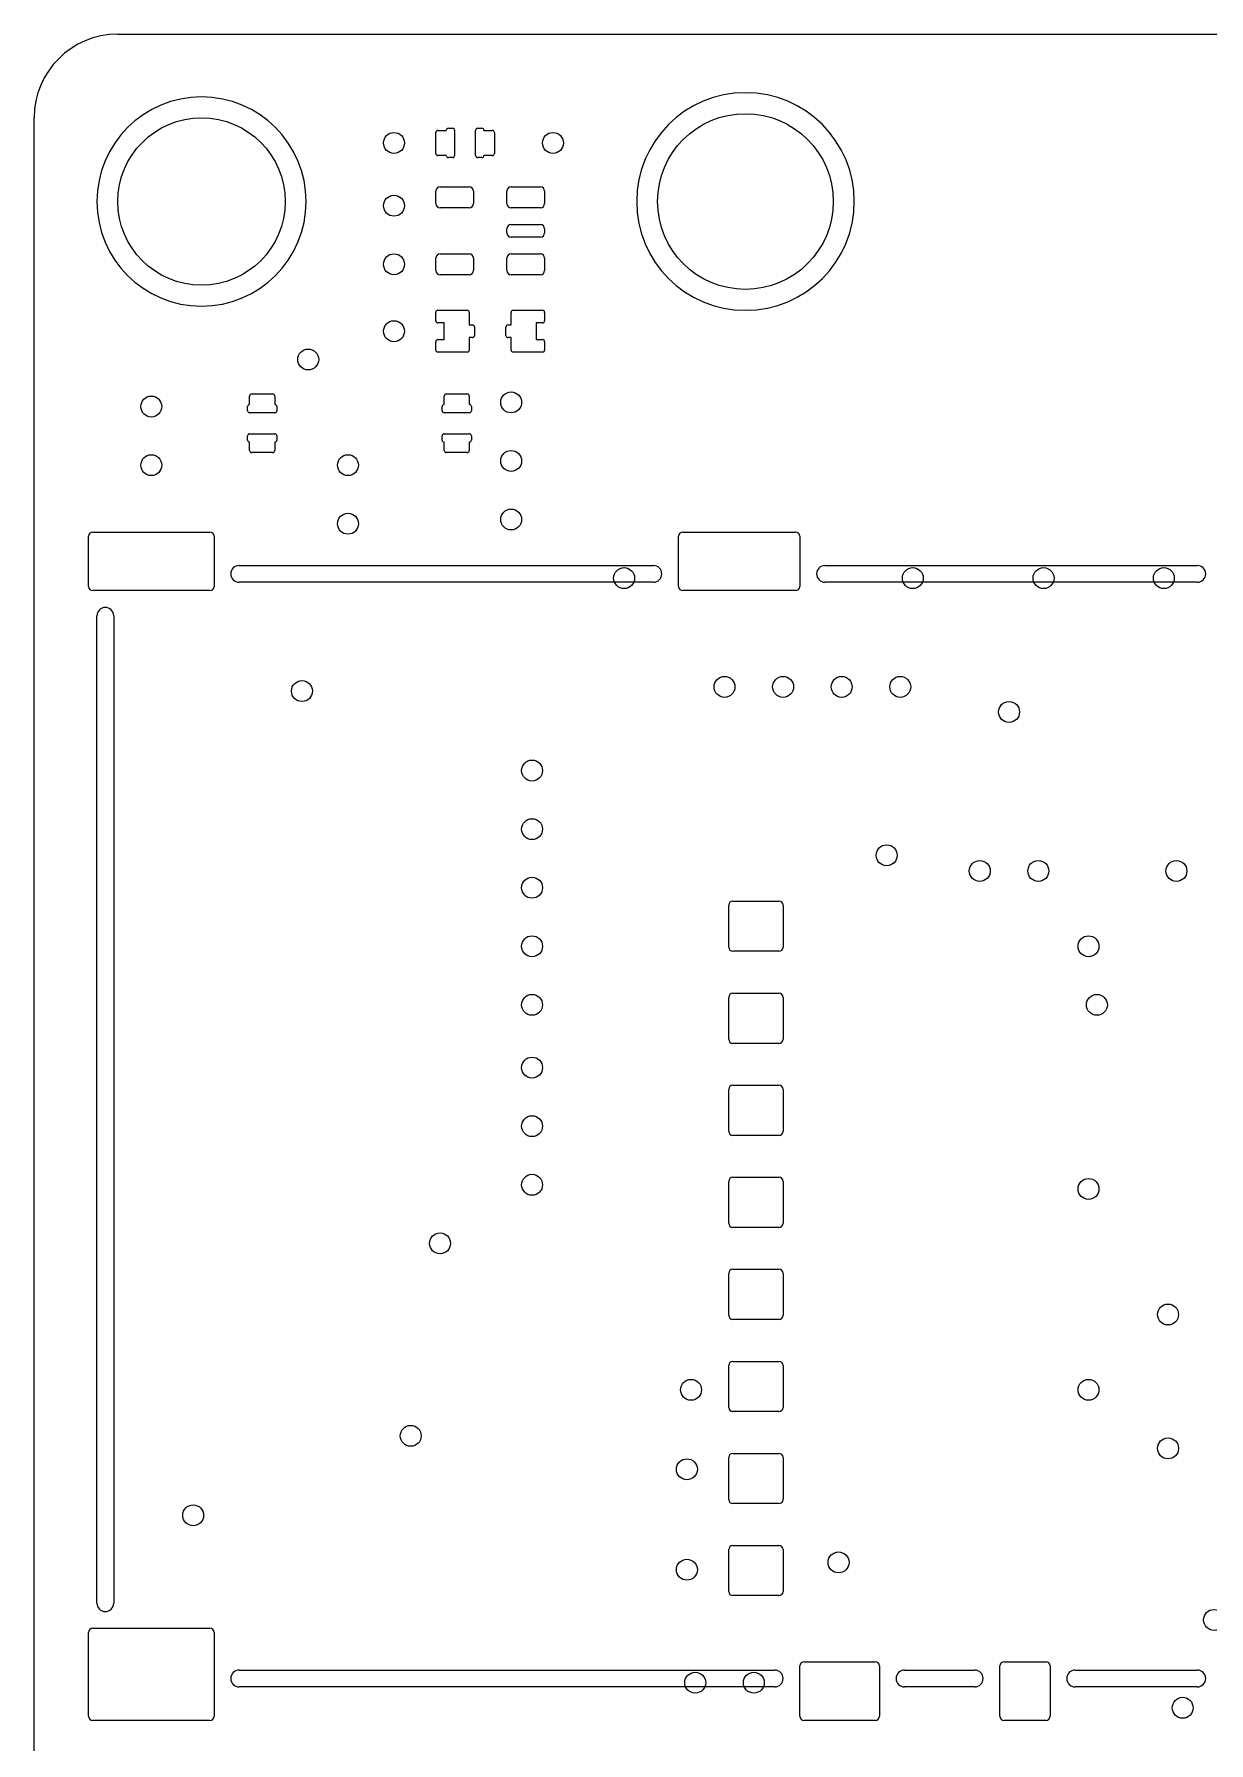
# Model space of a CAD drawing. Extents: x 0 to 45, y 0 to 50.
# Drawn here: x 0 to 14.04, y 29.58 to 50 of the extents above; entities that cross this region are included whole.
import ezdxf

# ---------------------------------------------------------------- set-up
doc = ezdxf.new("R2010")
doc.units = 0
for name, color, linetype in [('HOLE_1-6', 7, 'CONTINUOUS'), ('OUTLINE', 7, 'CONTINUOUS'), ('Resist-B', 7, 'CONTINUOUS'), ('Symbol-B', 7, 'CONTINUOUS')]:
    doc.layers.add(name, color=color, linetype=linetype)

msp = doc.modelspace()

# ---------------------------------------------------------------- linework, layer by layer
at = {"layer": 'HOLE_1-6'}
for centre, radius in [((8.5, 48), 1.05), ((2, 48), 1), ((4.3, 48.7), 0.125), ((6.2, 48.7), 0.125), ((4.3, 47.95), 0.125), ((4.3, 47.25), 0.125), ((4.3, 46.45), 0.125), ((3.275, 46.1125), 0.125), ((1.4, 45.55), 0.125), ((5.7, 45.6), 0.125), ((1.4, 44.85), 0.125), ((3.75, 44.85), 0.125), ((5.7, 44.9), 0.125), ((5.7, 44.2), 0.125), ((3.75, 44.15), 0.125), ((7.05, 43.5), 0.125), ((10.5, 43.5), 0.125), ((12.0625, 43.5), 0.125), ((13.5, 43.5), 0.125), ((3.2, 42.15), 0.125), ((8.25, 42.2), 0.125), ((8.95, 42.2), 0.125), ((9.65, 42.2), 0.125), ((10.35, 42.2), 0.125), ((11.65, 41.9), 0.125), ((5.95, 41.2), 0.125), ((5.95, 40.5), 0.125), ((10.1875, 40.1875), 0.125), ((11.3, 40), 0.125), ((12, 40), 0.125), ((13.65, 40), 0.125), ((5.95, 39.8), 0.125), ((5.95, 39.1), 0.125), ((12.6, 39.1), 0.125), ((5.95, 38.4), 0.125), ((12.7, 38.4), 0.125), ((5.95, 37.65), 0.125), ((5.95, 36.95), 0.125), ((5.95, 36.25), 0.125), ((12.6, 36.2), 0.125), ((4.85, 35.55), 0.125), ((13.55, 34.7), 0.125), ((7.85, 33.8), 0.125), ((12.6, 33.8), 0.125), ((4.5, 33.25), 0.125), ((13.55, 33.1), 0.125), ((7.8, 32.85), 0.125), ((1.9, 32.3), 0.125), ((9.6125, 31.7375), 0.125), ((7.8, 31.65), 0.125), ((14.1, 31.05), 0.125), ((7.9, 30.3), 0.125), ((8.6, 30.3), 0.125), ((13.725, 30), 0.125)]:
    msp.add_circle(centre, radius, dxfattribs=at)
at = {"layer": 'OUTLINE'}
for p, q in [((1, 50), (44, 50)), ((0, 1), (0, 49))]:
    msp.add_line(p, q, dxfattribs=at)
msp.add_arc((1, 49), 1, 90, 180, dxfattribs=at)
at = {"layer": 'Resist-B'}
for p, q in [((4.8, 48.575), (4.8, 48.825)), ((4.825, 48.85), (4.925, 48.85)), ((4.95, 48.875), (5, 48.875)), ((5.025, 48.85), (5.025, 48.55)), ((5.275, 48.55), (5.275, 48.85)), ((5.3, 48.875), (5.35, 48.875)), ((5.375, 48.85), (5.475, 48.85)), ((5.5, 48.825), (5.5, 48.575)), ((4.925, 48.55), (4.825, 48.55)), ((5, 48.525), (4.95, 48.525)), ((5.35, 48.525), (5.3, 48.525)), ((5.475, 48.55), (5.375, 48.55)), ((4.8, 47.975), (4.8, 48.125)), ((4.85, 48.175), (5.2, 48.175)), ((5.25, 48.125), (5.25, 47.975)), ((5.65, 47.975), (5.65, 48.125)), ((5.7, 48.175), (6.05, 48.175)), ((6.1, 48.125), (6.1, 47.975)), ((5.2, 47.925), (4.85, 47.925)), ((6.05, 47.925), (5.7, 47.925)), ((5.65, 47.625), (5.65, 47.675)), ((5.7, 47.725), (6.05, 47.725)), ((6.1, 47.675), (6.1, 47.625)), ((4.85, 47.375), (5.2, 47.375)), ((6.05, 47.575), (5.7, 47.575)), ((5.7, 47.375), (6.05, 47.375)), ((4.8, 47.175), (4.8, 47.325)), ((5.25, 47.325), (5.25, 47.175)), ((5.65, 47.175), (5.65, 47.325)), ((6.1, 47.325), (6.1, 47.175)), ((5.2, 47.125), (4.85, 47.125)), ((6.05, 47.125), (5.7, 47.125)), ((4.8, 46.575), (4.8, 46.675)), ((4.825, 46.7), (5.175, 46.7)), ((5.2, 46.675), (5.2, 46.525)), ((5.7, 46.525), (5.7, 46.675)), ((5.725, 46.7), (6.075, 46.7)), ((6.1, 46.675), (6.1, 46.575)), ((4.9, 46.55), (4.825, 46.55)), ((4.9, 46.35), (4.9, 46.55)), ((5.2, 46.525), (5.2375, 46.525)), ((5.2375, 46.375), (5.2, 46.375)), ((5.2, 46.375), (5.2, 46.225)), ((5.2625, 46.5), (5.2625, 46.4)), ((5.6375, 46.4), (5.6375, 46.5)), ((5.6625, 46.525), (5.7, 46.525)), ((5.7, 46.375), (5.6625, 46.375)), ((5.7, 46.225), (5.7, 46.375)), ((6.075, 46.55), (6, 46.55)), ((6, 46.55), (6, 46.35)), ((4.8, 46.225), (4.8, 46.325)), ((4.825, 46.35), (4.9, 46.35)), ((5.175, 46.2), (4.825, 46.2)), ((6.075, 46.2), (5.725, 46.2)), ((6, 46.35), (6.075, 46.35)), ((6.1, 46.325), (6.1, 46.225)), ((2.55, 45.5), (2.55, 45.55)), ((2.575, 45.575), (2.575, 45.675)), ((2.6, 45.7), (2.85, 45.7)), ((2.875, 45.675), (2.875, 45.575)), ((2.9, 45.55), (2.9, 45.5)), ((4.875, 45.5), (4.875, 45.55)), ((4.9, 45.575), (4.9, 45.675)), ((4.925, 45.7), (5.175, 45.7)), ((5.2, 45.675), (5.2, 45.575)), ((5.225, 45.55), (5.225, 45.5)), ((2.875, 45.475), (2.575, 45.475)), ((5.2, 45.475), (4.9, 45.475)), ((2.55, 45.15), (2.55, 45.2)), ((2.575, 45.225), (2.875, 45.225)), ((2.9, 45.2), (2.9, 45.15)), ((4.875, 45.15), (4.875, 45.2)), ((4.9, 45.225), (5.2, 45.225)), ((5.225, 45.2), (5.225, 45.15)), ((2.575, 45.025), (2.575, 45.125)), ((2.85, 45), (2.6, 45)), ((2.875, 45.125), (2.875, 45.025)), ((4.9, 45.025), (4.9, 45.125)), ((5.175, 45), (4.925, 45)), ((5.2, 45.125), (5.2, 45.025)), ((0.65, 43.4), (0.65, 44)), ((0.7, 44.05), (2.1, 44.05)), ((2.15, 44), (2.15, 43.4)), ((7.7, 43.4), (7.7, 44)), ((7.75, 44.05), (9.1, 44.05)), ((9.15, 44), (9.15, 43.4)), ((2.1, 43.35), (0.7, 43.35)), ((9.1, 43.35), (7.75, 43.35)), ((8.35, 39.64), (8.9, 39.64)), ((8.3, 39.09), (8.3, 39.59)), ((8.95, 39.59), (8.95, 39.09)), ((8.9, 39.04), (8.35, 39.04)), ((8.3, 37.99), (8.3, 38.49)), ((8.35, 38.54), (8.9, 38.54)), ((8.95, 38.49), (8.95, 37.99)), ((8.9, 37.94), (8.35, 37.94)), ((8.3, 36.89), (8.3, 37.39)), ((8.35, 37.44), (8.9, 37.44)), ((8.95, 37.39), (8.95, 36.89)), ((8.9, 36.84), (8.35, 36.84)), ((8.3, 35.79), (8.3, 36.29)), ((8.35, 36.34), (8.9, 36.34)), ((8.95, 36.29), (8.95, 35.79)), ((8.9, 35.74), (8.35, 35.74)), ((8.3, 34.69), (8.3, 35.19)), ((8.35, 35.24), (8.9, 35.24)), ((8.95, 35.19), (8.95, 34.69)), ((8.9, 34.64), (8.35, 34.64)), ((8.35, 34.14), (8.9, 34.14)), ((8.3, 33.59), (8.3, 34.09)), ((8.95, 34.09), (8.95, 33.59)), ((8.9, 33.54), (8.35, 33.54)), ((8.3, 32.49), (8.3, 32.99)), ((8.35, 33.04), (8.9, 33.04)), ((8.95, 32.99), (8.95, 32.49)), ((8.9, 32.44), (8.35, 32.44)), ((8.3, 31.39), (8.3, 31.89)), ((8.35, 31.94), (8.9, 31.94)), ((8.95, 31.89), (8.95, 31.39)), ((8.9, 31.34), (8.35, 31.34)), ((0.65, 29.9), (0.65, 30.9)), ((0.7, 30.95), (2.1, 30.95)), ((2.15, 30.9), (2.15, 29.9)), ((9.15, 29.9), (9.15, 30.5)), ((9.2, 30.55), (10.05, 30.55)), ((10.1, 30.5), (10.1, 29.9)), ((11.54, 29.9), (11.54, 30.5)), ((11.59, 30.55), (12.09, 30.55)), ((12.14, 30.5), (12.14, 29.9)), ((2.1, 29.85), (0.7, 29.85)), ((10.05, 29.85), (9.2, 29.85)), ((12.09, 29.85), (11.59, 29.85))]:
    msp.add_line(p, q, dxfattribs=at)
for centre, radius, start, end in [((2, 48), 1.25, 90, -90), ((2, 48), 1.25, -90, 90), ((8.5, 48), 1.3, 90, -90), ((8.5, 48), 1.3, -90, 90), ((4.825, 48.825), 0.025, 90, 180), ((4.95, 48.85), 0.025, 90, 180), ((5, 48.85), 0.025, 0, 90), ((5.3, 48.85), 0.025, 90, 180), ((5.35, 48.85), 0.025, 0, 90), ((5.475, 48.825), 0.025, 0, 90), ((4.825, 48.575), 0.025, 180, -90), ((4.95, 48.55), 0.025, 180, -90), ((5, 48.55), 0.025, -90, 0), ((5.3, 48.55), 0.025, 180, -90), ((5.35, 48.55), 0.025, -90, 0), ((5.475, 48.575), 0.025, -90, 0), ((4.85, 48.125), 0.05, 90, 180), ((5.2, 48.125), 0.05, 0, 90), ((5.7, 48.125), 0.05, 90, 180), ((6.05, 48.125), 0.05, 0, 90), ((4.85, 47.975), 0.05, 180, -90), ((5.2, 47.975), 0.05, -90, 0), ((5.7, 47.975), 0.05, 180, -90), ((6.05, 47.975), 0.05, -90, 0), ((5.7, 47.675), 0.05, 90, 180), ((5.7, 47.625), 0.05, 180, -90), ((6.05, 47.675), 0.05, 0, 90), ((6.05, 47.625), 0.05, -90, 0), ((4.85, 47.325), 0.05, 90, 180), ((5.2, 47.325), 0.05, 0, 90), ((5.7, 47.325), 0.05, 90, 180), ((6.05, 47.325), 0.05, 0, 90), ((4.85, 47.175), 0.05, 180, -90), ((5.2, 47.175), 0.05, -90, 0), ((5.7, 47.175), 0.05, 180, -90), ((6.05, 47.175), 0.05, -90, 0), ((4.825, 46.675), 0.025, 90, 180), ((4.825, 46.575), 0.025, 180, -90), ((5.175, 46.675), 0.025, 0, 90), ((5.725, 46.675), 0.025, 90, 180), ((6.075, 46.675), 0.025, 0, 90), ((6.075, 46.575), 0.025, -90, 0), ((5.2375, 46.5), 0.025, 0, 90), ((5.2375, 46.4), 0.025, -90, 0), ((5.6625, 46.5), 0.025, 90, 180), ((5.6625, 46.4), 0.025, 180, -90), ((4.825, 46.325), 0.025, 90, 180), ((4.825, 46.225), 0.025, 180, -90), ((5.175, 46.225), 0.025, -90, 0), ((5.725, 46.225), 0.025, 180, -90), ((6.075, 46.325), 0.025, 0, 90), ((6.075, 46.225), 0.025, -90, 0), ((2.575, 45.55), 0.025, 90, 180), ((2.6, 45.675), 0.025, 90, 180), ((2.85, 45.675), 0.025, 0, 90), ((2.875, 45.55), 0.025, 0, 90), ((4.9, 45.55), 0.025, 90, 180), ((4.925, 45.675), 0.025, 90, 180), ((5.175, 45.675), 0.025, 0, 90), ((5.2, 45.55), 0.025, 0, 90), ((2.575, 45.5), 0.025, 180, -90), ((2.875, 45.5), 0.025, -90, 0), ((4.9, 45.5), 0.025, 180, -90), ((5.2, 45.5), 0.025, -90, 0), ((2.575, 45.2), 0.025, 90, 180), ((2.575, 45.15), 0.025, 180, -90), ((2.875, 45.2), 0.025, 0, 90), ((2.875, 45.15), 0.025, -90, 0), ((4.9, 45.2), 0.025, 90, 180), ((4.9, 45.15), 0.025, 180, -90), ((5.2, 45.2), 0.025, 0, 90), ((5.2, 45.15), 0.025, -90, 0), ((2.6, 45.025), 0.025, 180, -90), ((2.85, 45.025), 0.025, -90, 0), ((4.925, 45.025), 0.025, 180, -90), ((5.175, 45.025), 0.025, -90, 0), ((0.7, 44), 0.05, 90, 180), ((2.1, 44), 0.05, 0, 90), ((7.75, 44), 0.05, 90, 180), ((9.1, 44), 0.05, 0, 90), ((0.7, 43.4), 0.05, 180, -90), ((2.1, 43.4), 0.05, -90, 0), ((7.75, 43.4), 0.05, 180, -90), ((9.1, 43.4), 0.05, -90, 0), ((8.35, 39.59), 0.05, 90, 180), ((8.9, 39.59), 0.05, 0, 90), ((8.35, 39.09), 0.05, 180, -90), ((8.9, 39.09), 0.05, -90, 0), ((8.35, 38.49), 0.05, 90, 180), ((8.9, 38.49), 0.05, 0, 90), ((8.35, 37.99), 0.05, 180, -90), ((8.9, 37.99), 0.05, -90, 0), ((8.35, 37.39), 0.05, 90, 180), ((8.9, 37.39), 0.05, 0, 90), ((8.35, 36.89), 0.05, 180, -90), ((8.9, 36.89), 0.05, -90, 0), ((8.35, 36.29), 0.05, 90, 180), ((8.9, 36.29), 0.05, 0, 90), ((8.35, 35.79), 0.05, 180, -90), ((8.9, 35.79), 0.05, -90, 0), ((8.35, 35.19), 0.05, 90, 180), ((8.9, 35.19), 0.05, 0, 90), ((8.35, 34.69), 0.05, 180, -90), ((8.9, 34.69), 0.05, -90, 0), ((8.35, 34.09), 0.05, 90, 180), ((8.9, 34.09), 0.05, 0, 90), ((8.35, 33.59), 0.05, 180, -90), ((8.9, 33.59), 0.05, -90, 0), ((8.35, 32.99), 0.05, 90, 180), ((8.9, 32.99), 0.05, 0, 90), ((8.35, 32.49), 0.05, 180, -90), ((8.9, 32.49), 0.05, -90, 0), ((8.35, 31.89), 0.05, 90, 180), ((8.9, 31.89), 0.05, 0, 90), ((8.35, 31.39), 0.05, 180, -90), ((8.9, 31.39), 0.05, -90, 0), ((0.7, 30.9), 0.05, 90, 180), ((2.1, 30.9), 0.05, 0, 90), ((9.2, 30.5), 0.05, 90, 180), ((10.05, 30.5), 0.05, 0, 90), ((11.59, 30.5), 0.05, 90, 180), ((12.09, 30.5), 0.05, 0, 90), ((0.7, 29.9), 0.05, 180, -90), ((2.1, 29.9), 0.05, -90, 0), ((9.2, 29.9), 0.05, 180, -90), ((10.05, 29.9), 0.05, -90, 0), ((11.59, 29.9), 0.05, 180, -90), ((12.09, 29.9), 0.05, -90, 0)]:
    msp.add_arc(centre, radius, start, end, dxfattribs=at)
at = {"layer": 'Symbol-B'}
for p, q in [((2.45, 43.65), (7.4, 43.65)), ((9.45, 43.65), (13.9, 43.65)), ((7.4, 43.45), (2.45, 43.45)), ((13.9, 43.45), (9.45, 43.45)), ((0.75, 31.25), (0.75, 43.05)), ((0.95, 43.05), (0.95, 31.25)), ((2.45, 30.45), (8.85, 30.45)), ((10.4, 30.45), (11.24, 30.45)), ((12.44, 30.45), (13.9, 30.45)), ((8.85, 30.25), (2.45, 30.25)), ((11.24, 30.25), (10.4, 30.25)), ((13.9, 30.25), (12.44, 30.25))]:
    msp.add_line(p, q, dxfattribs=at)
for centre, start, end in [((2.45, 43.55), 90, -90), ((7.4, 43.55), -90, 90), ((9.45, 43.55), 90, -90), ((13.9, 43.55), -90, 90), ((0.85, 43.05), 0, 180), ((0.85, 31.25), 180, 0), ((2.45, 30.35), 90, -90), ((8.85, 30.35), -90, 90), ((10.4, 30.35), 90, -90), ((11.24, 30.35), -90, 90), ((12.44, 30.35), 90, -90), ((13.9, 30.35), -90, 90)]:
    msp.add_arc(centre, 0.1, start, end, dxfattribs=at)

doc.saveas('drawing.dxf')
